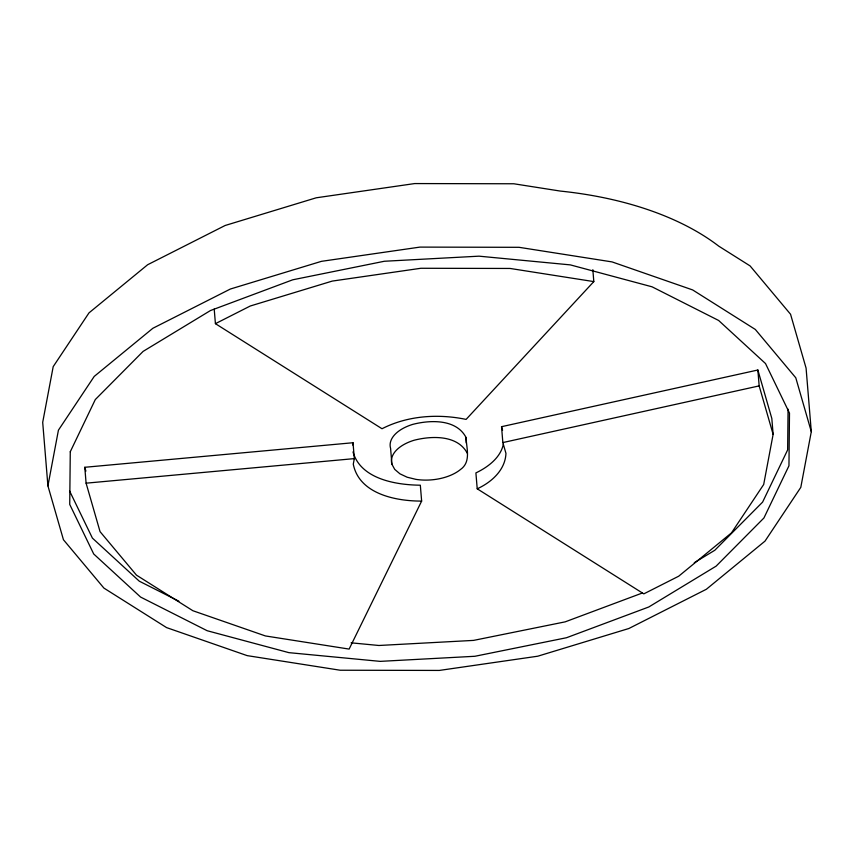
<?xml version="1.0" encoding="UTF-8"?>
<svg xmlns="http://www.w3.org/2000/svg" width="854" height="854" viewBox="0 0 854 854"><rect width="100%" height="100%" fill="white"/><g stroke="black" fill="none" stroke-linecap="round" stroke-linejoin="round"><path stroke-width="1.28" d="M788.071 409.151L787.644 449.898L762.611 502.099L714.798 550.264L694.281 562.701M47.92 485.883L58.424 430.181L94.218 376.422L152.866 328.278L230.377 289.026L321.456 261.335L419.922 247.105L519.04 247.308L612.062 261.911L692.647 289.933L755.32 329.452L795.789 377.799L811.3 431.654L800.806 487.356L765.013 541.116L706.365 589.26L628.854 628.512L537.764 656.203L439.308 670.433L340.191 670.23L247.169 655.626L166.573 627.605L103.91 588.086L63.442 539.739L47.92 485.883L42.7 422.346L53.194 366.644L88.987 312.884L147.635 264.74L225.146 225.488L316.236 197.797L414.692 183.567L513.809 183.77L560.32 191.072A287.307 158.993 -4.7 0 1 718.758 246.155L750.09 265.914L790.558 314.261L806.08 368.117L811.3 431.654M352.595 444.966L353.022 442.735L84.792 467.287L86.094 483.172L100.057 531.647L136.48 575.148L192.876 610.727L265.413 635.942L349.126 649.083L421.641 501.084L420.328 485.2C395.978 484.955 360.655 479.115 353.001 451.894M353.022 442.735L354.325 458.619L353.278 464.192C359.192 493.932 395.786 501.181 421.641 501.084M503.38 444.144C500.583 457.744 487.858 467.191 475.902 472.913L477.215 488.798L643.809 593.872L678.684 576.215L731.472 532.885L763.689 484.496L773.126 434.366L771.824 418.481L757.861 370.006L501.544 426.69L502.846 442.575L505.952 453.346C505.312 469.999 491.466 482.318 477.215 488.798M592.836 269.683L593.818 281.596L466.103 419.399C438.134 413.592 407.668 415.578 382.016 428.74L215.421 323.666L214.215 309.105M215.421 323.666L250.297 305.999L332.27 281.083L420.883 268.273L510.094 268.455L593.818 281.596M642.475 592.964L565.188 621.851L473.586 640.393L378.898 645.485L351.111 642.827M502.846 442.575L759.163 385.891L757.861 370.006M86.094 483.172L354.325 458.619M178.892 601.205L139.277 581.179L92.403 538.105L69.558 490.901M466.017 437.429C456.314 418.94 430.373 419.848 412.802 424.363A38.27 21.179 -4.7 0 0 390.588 448.339L391.901 464.224L394.719 469.369L399.918 473.81L407.144 477.215L415.898 479.361A38.27 21.179 -4.7 0 0 460.487 469.508C471.301 461.971 466.476 448.243 466.017 437.429L466.273 442.959M467.33 453.314C457.627 434.825 431.676 435.732 414.105 440.248A38.27 21.179 -4.7 0 0 391.901 464.224M759.163 385.891L773.126 434.366M501.544 426.69L502.579 430.277M84.792 467.287L85.891 471.12M70.274 451.755L69.729 504.426L93.716 553.99L140.59 597.063L207.159 630.722L288.887 652.648L380.201 661.37L474.899 656.278L566.49 637.735L648.773 606.991L716.111 566.149L763.924 517.983L788.957 465.782L789.491 413.112L765.515 363.548L718.641 320.474L652.072 286.816L570.333 264.889L479.019 256.168L384.332 261.26L292.73 279.802L210.458 310.546L143.12 351.389L95.306 399.555L70.274 451.755"/></g></svg>
